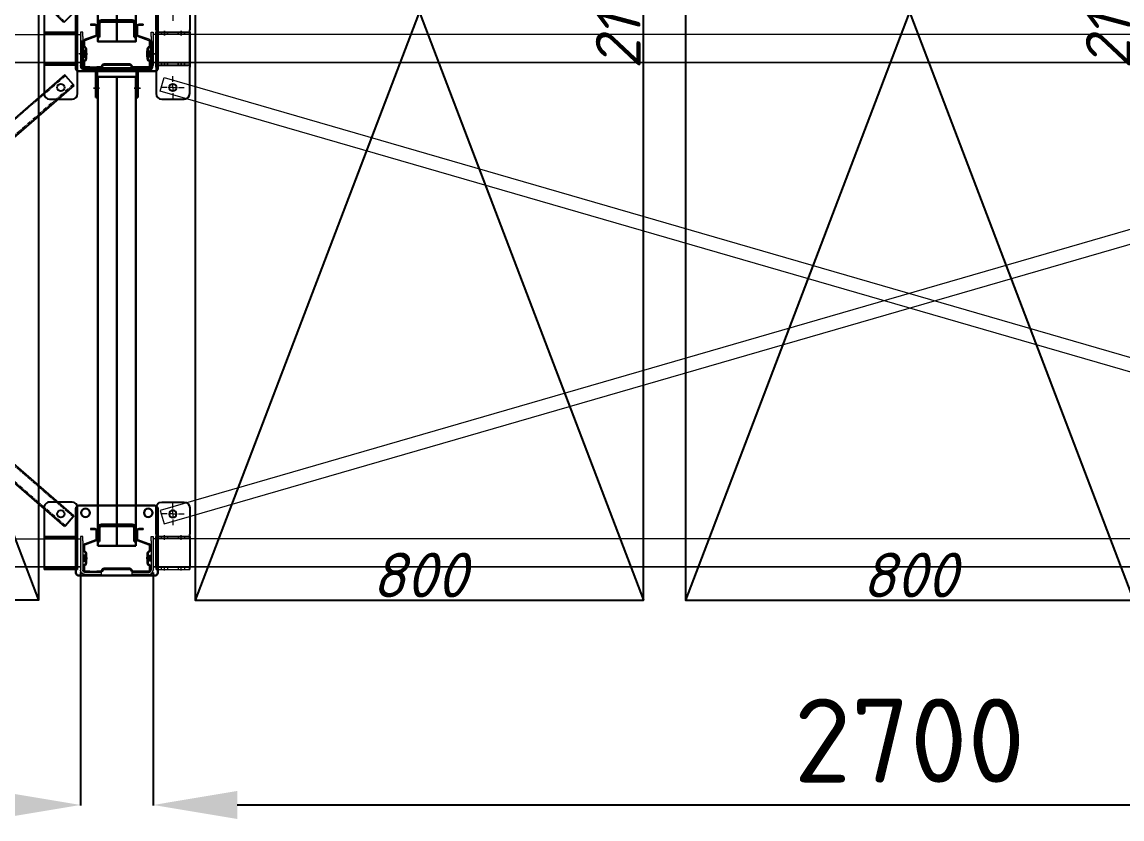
# Model space of a CAD drawing. Header units: millimetres. Extents: x 2140 to 223837, y 2113 to 170313.
# Drawn here: x 219872 to 221836, y 106477 to 107899 of the extents above; entities that cross this region are included whole.
import ezdxf

# ---------------------------------------------------------------- set-up
doc = ezdxf.new("R2010")
doc.units = ezdxf.units.MM
for name, pattern in [('CENTERX2', [20.32, 12.7, -2.54, 2.54, -2.54]), ('HIDDEN', [1.905, 1.27, -0.635]), ('PHANTOM', [12.7, 6.35, -1.27, 1.27, -1.27, 1.27, -1.27])]:
    doc.linetypes.add(name, pattern=pattern)
doc.layers.add('0_ANNOT_Dimensions', color=7, linetype='Continuous')
doc.layers.add('2.Стойка', color=7, linetype='Continuous')
for name, color, linetype, lineweight in [('1.Балка', 5, 'Continuous', 0), ('3.Опора', 7, 'Continuous', 0), ('49.СГЖ', 7, 'Continuous', 0), ('FORMAT', 7, 'Continuous', 0)]:
    doc.layers.add(name, color=color, linetype=linetype, lineweight=lineweight)
doc.styles.add('GOST', font='isocpeur.ttf')
doc.styles.add('GOST 2.304', font='CS_Gost2304.shx', dxfattribs={"oblique": 15})
doc.styles.get("Standard").update_dxf_attribs({"font": 'isocpeur.ttf'})
doc.styles.add('Курсив', font='isocpeui.ttf')
doc.dimstyles.new('150', dxfattribs={"dimtxt": 150, "dimasz": 150, "dimexe": 1, "dimexo": 10, "dimgap": 40, "dimtad": 1, "dimdec": 0, "dimzin": 0, "dimdsep": 46, "dimtxsty": 'Standard', "dimcen": 0.09, "dimadec": 0, "dimazin": 0, "dimtfac": 1, "dimtdec": 0, "dimtofl": 0, "dimtmove": 0, "dimatfit": 3, "dimfxl": 1, "dimtolj": 1, "dimtzin": 0, "dimarcsym": 0})
doc.dimstyles.new('Оборудование', dxfattribs={"dimscale": 0, "dimtxt": 50, "dimasz": 3, "dimexe": 1.25, "dimexo": 0, "dimtad": 1, "dimtoh": 1, "dimdec": 0, "dimtxsty": 'GOST 2.304', "dimblk": 'NONE', "dimcen": 5, "dimse1": 1, "dimse2": 1, "dimsd1": 1, "dimsd2": 1, "dimadec": 3, "dimazin": 2, "dimtfac": 0.75, "dimtdec": 0, "dimtmove": 1, "dimatfit": 3, "dimfxl": 1, "dimtolj": 1, "dimarcsym": 1})
doc.dimstyles.new('Рзм блок', dxfattribs={"dimtxt": 40, "dimasz": 80, "dimexe": 0.18, "dimexo": 0, "dimgap": 5, "dimtad": 1, "dimtoh": 1, "dimdec": 0, "dimzin": 0, "dimdsep": 46, "dimtxsty": 'Курсив', "dimblk": 'NONE', "dimcen": 0.09, "dimse1": 1, "dimse2": 1, "dimsd1": 1, "dimsd2": 1, "dimadec": 0, "dimazin": 0, "dimtfac": 1, "dimtdec": 0, "dimtofl": 0, "dimtmove": 0, "dimatfit": 2, "dimldrblk": 'NONE', "dimfxl": 0.18, "dimtolj": 1, "dimtzin": 0, "dimarcsym": 0})

# ---------------------------------------------------------------- blocks, each defined once
blk = doc.blocks.new('*D1537')
at = {"layer": '0_ANNOT_Dimensions', "color": 0, "lineweight": -2, "transparency": 16777216}
for p, q in [((219026.7, 106916.5), (219026.7, 106500.7)), ((219976.7, 106916.5), (219976.7, 106500.7)), ((219176.7, 106501.7), (219826.7, 106501.7))]:
    blk.add_line(p, q, dxfattribs=at)
at = {"layer": '0_ANNOT_Dimensions', "color": 0, "transparency": 16777216}
for points in [[(219176.7, 106526.7), (219176.7, 106476.7), (219026.7, 106501.7)], [(219826.7, 106526.7), (219826.7, 106476.7), (219976.7, 106501.7)]]:
    blk.add_solid(points, dxfattribs=at)
at = {"layer": 'Defpoints', "color": 0, "transparency": 16777216}
for p in [(219026.7, 106926.5), (219976.7, 106926.5), (219976.7, 106501.7)]:
    blk.add_point(p, dxfattribs=at)
at = {"layer": '0_ANNOT_Dimensions', "color": 0, "transparency": 16777216, "insert": (219501.7, 106616.7), "char_height": 150, "attachment_point": 5}
blk.add_mtext('\\A1;950', dxfattribs=at)
blk = doc.blocks.new('Опора FSус 120')
at = {"layer": '3.Опора', "color": 0, "linetype": 'Continuous', "lineweight": 25}
for p, q in [((-73, 120), (-73, 5)), ((68, 125), (-68, 125)), ((73, 5), (73, 120)), ((-34, 85), (-34, 71)), ((-31, 85), (-31, 71)), ((28, 91), (-28, 91)), ((28, 88), (-28, 88)), ((31, 71), (31, 85)), ((34, 71), (34, 85)), ((-34, 61), (-34, 71)), ((-31, 61), (-34, 61)), ((-31, 71), (-31, 61)), ((31, 61), (31, 71)), ((34, 61), (31, 61)), ((34, 71), (34, 61)), ((-68, 0), (68, 0))]:
    blk.add_line(p, q, dxfattribs=at)
at = {"layer": '3.Опора', "color": 0}
for p, q in [((-30, 73), (-35, 73)), ((30, 73), (35, 73))]:
    blk.add_line(p, q, dxfattribs=at)
for points in [[(-31, 77.5), (-34, 77.5), (-34, 68.5), (-31, 68.5)], [(31, 77.5), (34, 77.5), (34, 68.5), (31, 68.5)]]:
    blk.add_lwpolyline(points, close=True, dxfattribs=at)
at = {"layer": '3.Опора', "color": 0, "linetype": 'Continuous', "lineweight": 25}
for centre in [(-56, 112), (56, 112)]:
    blk.add_circle(centre, 7.5, dxfattribs=at)
for centre, radius, start, end in [((-68, 120), 5, 90, 180), ((68, 120), 5, 0, 90), ((-28, 85), 6, 90, 180), ((-28, 85), 3, 90, 180), ((28, 85), 6, 0, 90), ((28, 85), 3, 0, 90), ((-68, 5), 5, 180, 270), ((68, 5), 5, 270, 0)]:
    blk.add_arc(centre, radius, start, end, dxfattribs=at)
blk = doc.blocks.new('Стойка FSус 120')
at = {"color": 0, "linetype": 'ByBlock', "lineweight": 0}
for p, q in [((-47, 73), (-39, 73)), ((-47, 73), (-47, 71)), ((-47, 71), (-39, 71)), ((-38, 62), (-34, 62)), ((-37, 69), (-37, 54.8)), ((-35, 66.2), (-37, 66.2)), ((-35, 69), (-35, 54.8)), ((38, 62), (34, 62)), ((35, 54.8), (35, 69)), ((37, 66.2), (35, 66.2)), ((37, 54.8), (37, 69)), ((39, 73), (47, 73)), ((39, 71), (47, 71)), ((47, 73), (47, 71)), ((-60, 42.2), (-60, 34.6)), ((-58, 42.2), (-58, 34.6)), ((-38.3, 52.9), (-57.4, 46)), ((-37.6, 51), (-56.7, 44.1)), ((-37, 57.8), (-35, 57.8)), ((35, 57.8), (37, 57.8)), ((56.7, 44.1), (37.6, 51)), ((57.4, 46), (38.3, 52.9)), ((58, 34.6), (58, 42.2)), ((60, 34.6), (60, 42.2)), ((-60, 20), (-53, 20)), ((-58, 31.2), (-57, 30.6)), ((-57, 32.9), (-56, 32.3)), ((-56, 28.8), (-56, 11.2)), ((-56, 25.5), (-54, 25.5)), ((-54, 28.8), (-54, 11.2)), ((60, 20), (53, 20)), ((54, 11.2), (54, 28.8)), ((56, 25.5), (54, 25.5)), ((56, 32.3), (57, 32.9)), ((56, 11.2), (56, 28.8)), ((57, 30.6), (58, 31.2)), ((-60, 5.4), (-60, -1)), ((-57, 9.4), (-58, 8.8)), ((-58, 5.4), (-58, -1)), ((-56, 7.7), (-57, 7.1)), ((-54, 14.5), (-56, 14.5)), ((-27.6, -2), (-26.4, 0)), ((-23, 2), (23, 2)), ((-23, 0), (23, 0)), ((26.4, 0), (27.6, -2)), ((54, 14.5), (56, 14.5)), ((57, 7.1), (56, 7.7)), ((58, 8.8), (57, 9.4)), ((58, -1), (58, 5.4)), ((60, -1), (60, 5.4)), ((-56, -3), (-48, -3)), ((-56, -5), (-48, -5)), ((-48, -3), (-46.1, -3)), ((-48, -3), (-48, -5)), ((-46.1, -5), (-48, -5)), ((-46.1, -3), (-45.6, -3)), ((-45.6, -5), (-46.1, -5)), ((-45.6, -3), (-36.5, -3)), ((-36.5, -5), (-45.6, -5)), ((-36.5, -3), (-36, -3)), ((-36, -5), (-36.5, -5)), ((-36, -3), (-29.3, -3)), ((-36, -3), (-36, -5)), ((-36, -5), (-29.3, -5)), ((-25.8, -3), (-24.7, -1)), ((24.7, -1), (25.8, -3)), ((29.3, -3), (36, -3)), ((29.3, -5), (36, -5)), ((36.5, -3), (36, -3)), ((36, -3), (36, -5)), ((36, -5), (36.5, -5)), ((45.6, -3), (36.5, -3)), ((36.5, -5), (45.6, -5)), ((46.1, -3), (45.6, -3)), ((45.6, -5), (46.1, -5)), ((48, -3), (46.1, -3)), ((46.1, -5), (48, -5)), ((48, -3), (56, -3)), ((48, -3), (48, -5)), ((48, -5), (56, -5))]:
    blk.add_line(p, q, dxfattribs=at)
for centre, radius, start, end in [((-39, 69), 4, 0, 90), ((-39, 69), 2, 0, 90), ((39, 69), 4, 90, 180), ((39, 69), 2, 90, 180), ((-56, 42.2), 4, 110, 180), ((-56, 42.2), 2, 110, 180), ((-39, 54.8), 2, 290, 0), ((-39, 54.8), 4, 290, 0), ((39, 54.8), 4, 180, 250), ((39, 54.8), 2, 180, 250), ((56, 42.2), 2, 0, 70), ((56, 42.2), 4, 0, 70), ((-56, 34.6), 4, 180, 240), ((-56, 34.6), 2, 180, 240), ((-58, 28.8), 2, 0, 60), ((-58, 28.8), 4, 0, 60), ((58, 28.8), 4, 120, 180), ((58, 28.8), 2, 120, 180), ((56, 34.6), 2, 300, 0), ((56, 34.6), 4, 300, 0), ((-56, 5.4), 4, 120, 180), ((-56, 5.4), 2, 120, 180), ((-58, 11.2), 2, 300, 0), ((-58, 11.2), 4, 300, 0), ((-23, -2), 4, 90, 150), ((-23, -2), 2, 90, 150), ((23, -2), 4, 30, 90), ((23, -2), 2, 30, 90), ((58, 11.2), 4, 180, 240), ((58, 11.2), 2, 180, 240), ((56, 5.4), 2, 0, 60), ((56, 5.4), 4, 0, 60), ((-56, -1), 4, 180, 270), ((-56, -1), 2, 180, 270), ((-29.3, -1), 2, 270, 330), ((-29.3, -1), 4, 270, 330), ((29.3, -1), 4, 210, 270), ((29.3, -1), 2, 210, 270), ((56, -1), 2, 270, 0), ((56, -1), 4, 270, 0)]:
    blk.add_arc(centre, radius, start, end, dxfattribs=at)
blk = doc.blocks.new('*D341')
at = {"layer": 'Defpoints', "color": 0, "transparency": 16777216}
for p in [(806491.9, 481059.1), (807291.9, 481059.1), (807291.9, 481059.1)]:
    blk.add_point(p, dxfattribs=at)
at = {"layer": 'Defpoints', "color": 0, "transparency": 16777216, "insert": (806891.9, 481104.1), "char_height": 80, "attachment_point": 5, "style": 'Курсив'}
blk.add_mtext('\\A1;800', dxfattribs=at)
blk = doc.blocks.new('_None')
blk = doc.blocks.new('*D342')
at = {"layer": 'Defpoints', "color": 0, "transparency": 16777216}
for p in [(807291.9, 483159.1), (807291.9, 483159.1), (807291.9, 481059.1)]:
    blk.add_point(p, dxfattribs=at)
at = {"layer": 'Defpoints', "color": 0, "transparency": 16777216, "insert": (807246.9, 482109.1), "char_height": 80, "attachment_point": 5, "rotation": 90, "style": 'Курсив'}
blk.add_mtext('\\A1;2100', dxfattribs=at)
blk = doc.blocks.new('*D344')
at = {"layer": 'Defpoints', "color": 0, "linetype": 'ByBlock', "transparency": 16777216}
for p in [(805541.9, 482068.6), (808241.9, 482068.6), (805541.9, 482039.7)]:
    blk.add_point(p, dxfattribs=at)
at = {"layer": 'Defpoints', "color": 0, "linetype": 'ByBlock', "transparency": 16777216, "insert": (808201.1, 482054.8), "char_height": 20, "attachment_point": 5, "style": 'Курсив'}
blk.add_mtext('\\A1;2700', dxfattribs=at)
blk = doc.blocks.new('*D430')
at = {"layer": 'Defpoints', "color": 0, "linetype": 'ByBlock', "transparency": 16777216}
for p in [(5, 34.5), (2705, 34.5), (5, 1.9)]:
    blk.add_point(p, dxfattribs=at)
at = {"layer": 'Defpoints', "color": 0, "linetype": 'ByBlock', "transparency": 16777216, "insert": (2664.3, 17), "char_height": 20, "attachment_point": 5, "style": 'Курсив'}
blk.add_mtext('\\A1;2700', dxfattribs=at)
blk = doc.blocks.new('*D347')
at = {"layer": 'Defpoints', "color": 0, "transparency": 16777216}
for p in [(805616.9, 481059.1), (806416.9, 481059.1), (806416.9, 481059.1)]:
    blk.add_point(p, dxfattribs=at)
at = {"layer": 'Defpoints', "color": 0, "transparency": 16777216, "insert": (806016.9, 481104.1), "char_height": 80, "attachment_point": 5, "style": 'Курсив'}
blk.add_mtext('\\A1;800', dxfattribs=at)
blk = doc.blocks.new('*D348')
at = {"layer": 'Defpoints', "color": 0, "transparency": 16777216}
for p in [(806416.9, 483159.1), (806416.9, 483159.1), (806416.9, 481059.1)]:
    blk.add_point(p, dxfattribs=at)
at = {"layer": 'Defpoints', "color": 0, "transparency": 16777216, "insert": (806371.9, 482109.1), "char_height": 80, "attachment_point": 5, "rotation": 90, "style": 'Курсив'}
blk.add_mtext('\\A1;2100', dxfattribs=at)
blk = doc.blocks.new('SW_CENTERMARKSYMBOL_2')
at = {"layer": 'FORMAT', "linetype": 'ByBlock'}
for p, q in [((0, 5), (0, 10)), ((-5, 0), (-10, 0)), ((0, 0), (-2.5, 0)), ((0, 0), (0, 2.5)), ((0, 0), (0, -2.5)), ((0, 0), (2.5, 0)), ((5, 0), (10, 0)), ((0, -5), (0, -10))]:
    blk.add_line(p, q, dxfattribs=at)
blk = doc.blocks.new('фывфывфы')
at = {"color": 7, "linetype": 'Continuous', "lineweight": 25}
for p, q in [((-30, 95), (-30, 99)), ((30, 99), (30, 95)), ((-30, 95), (-30, 44)), ((30, 44), (30, 95)), ((-30, 36), (-30, 44)), ((-30, 44), (-30, 40)), ((-30, 40), (30, 40)), ((30, 44), (30, 36)), ((30, 40), (30, 44)), ((-30, 36), (-30, -11)), ((30, -11), (30, 36)), ((-20, -21), (20, -21))]:
    blk.add_line(p, q, dxfattribs=at)
at = {"color": 0}
for p, q in [((-30, 99), (30, 99)), ((-15, 101), (-15, 93)), ((15, 101), (15, 93)), ((-30, 95), (30, 95)), ((-30, 44), (30, 44)), ((-15, 46), (-15, 38)), ((15, 46), (15, 38))]:
    blk.add_line(p, q, dxfattribs=at)
at = {"color": 0, "linetype": 'PHANTOM'}
for p, q in [((-20.5, 99), (-20.5, 95)), ((-9.5, 95), (-9.5, 99)), ((9.5, 95), (9.5, 99)), ((20.5, 95), (20.5, 99)), ((-20.5, 44), (-20.5, 40)), ((-9.5, 40), (-9.5, 44)), ((9.5, 40), (9.5, 44)), ((20.5, 40), (20.5, 44))]:
    blk.add_line(p, q, dxfattribs=at)
at = {"color": 7, "linetype": 'Continuous', "lineweight": 25}
blk.add_circle((0, 0), 6.5, dxfattribs=at)
for centre, start, end in [((-20, -11), 180, 270), ((20, -11), 270, 0)]:
    blk.add_arc(centre, 10, start, end, dxfattribs=at)
at = {"color": 7, "linetype": 'Continuous', "lineweight": 0, "xscale": 2, "yscale": 2, "zscale": 2}
blk.add_blockref('SW_CENTERMARKSYMBOL_2', (0, 0), dxfattribs=at)
blk = doc.blocks.new('*U1544')
at = {"color": 0}
blk.add_blockref('фывфывфы', (35, 986.5), dxfattribs=at)
blk = doc.blocks.new('*U1546')
at = {"linetype": 'ByBlock'}
for points in [[(2687.7, 849.1), (2680.7, 873.1), (12.3, 100.9), (19.3, 76.9)], [(12.3, 849.1), (19.3, 873.1), (2687.7, 100.9), (2680.7, 76.9)]]:
    blk.add_lwpolyline(points, close=True, dxfattribs=at)
for centre in [(35, 855.5), (35, 94.5)]:
    blk.add_circle(centre, 6.5, dxfattribs=at)
at = {"color": 0}
blk.add_blockref('фывфывфы', (35, 855.5), dxfattribs=at)
at = {"color": 0, "xscale": -1, "rotation": 180}
blk.add_blockref('фывфывфы', (35, 94.5), dxfattribs=at)
blk = doc.blocks.new('*D591')
at = {"layer": 'Defpoints', "color": 0, "linetype": 'ByBlock', "transparency": 16777216}
for p in [(5, 34.5), (955, 34.5), (5, 1.9)]:
    blk.add_point(p, dxfattribs=at)
at = {"layer": 'Defpoints', "color": 0, "linetype": 'ByBlock', "transparency": 16777216, "insert": (914.3, 16.9), "char_height": 20, "attachment_point": 5, "style": 'Курсив'}
blk.add_mtext('\\A1;950', dxfattribs=at)
blk = doc.blocks.new('*D1552')
at = {"layer": '0_ANNOT_Dimensions', "color": 0, "lineweight": -2, "transparency": 16777216}
for p, q in [((220106.7, 106916.5), (220106.7, 106500.7)), ((222806.7, 106916.5), (222806.7, 106500.7)), ((220256.7, 106501.7), (222656.7, 106501.7))]:
    blk.add_line(p, q, dxfattribs=at)
at = {"layer": '0_ANNOT_Dimensions', "color": 0, "transparency": 16777216}
for points in [[(220256.7, 106526.7), (220256.7, 106476.7), (220106.7, 106501.7)], [(222656.7, 106526.7), (222656.7, 106476.7), (222806.7, 106501.7)]]:
    blk.add_solid(points, dxfattribs=at)
at = {"layer": 'Defpoints', "color": 0, "transparency": 16777216}
for p in [(220106.7, 106926.5), (222806.7, 106926.5), (222806.7, 106501.7)]:
    blk.add_point(p, dxfattribs=at)
at = {"layer": '0_ANNOT_Dimensions', "color": 0, "transparency": 16777216, "insert": (221456.7, 106616.7), "char_height": 150, "attachment_point": 5}
blk.add_mtext('\\A1;2700', dxfattribs=at)
blk = doc.blocks.new('*U638')
at = {"color": 0, "linetype": 'Continuous', "lineweight": 25}
for p, q in [((0, 80.5), (0, -80.5)), ((50, 90.5), (10, 90.5)), ((60, -80.5), (60, 80.5)), ((0, 29.5), (60, 29.5)), ((60, 25.5), (0, 25.5)), ((0, -25.5), (60, -25.5)), ((60, -29.5), (0, -29.5)), ((10, -90.5), (50, -90.5))]:
    blk.add_line(p, q, dxfattribs=at)
for centre in [(30, 69.5), (30, -69.5)]:
    blk.add_circle(centre, 6.5, dxfattribs=at)
for centre, start, end in [((10, 80.5), 90, 180), ((50, 80.5), 0, 90), ((10, -80.5), 180, 270), ((50, -80.5), 270, 0)]:
    blk.add_arc(centre, 10, start, end, dxfattribs=at)
blk = doc.blocks.new('Хомут СГЖ D13')
at = {"color": 0, "linetype": 'Continuous', "lineweight": 25}
for p, q in [((0, 29.5), (60, 29.5)), ((0, 29.5), (0, -80.5)), ((60, 25.5), (0, 25.5)), ((60, -80.5), (60, 29.5)), ((0, -25.5), (60, -25.5)), ((60, -29.5), (0, -29.5)), ((10, -90.5), (50, -90.5))]:
    blk.add_line(p, q, dxfattribs=at)
blk.add_circle((30, -69.5), 6.5, dxfattribs=at)
for centre, start, end in [((10, -80.5), 180, 270), ((50, -80.5), 270, 0)]:
    blk.add_arc(centre, 10, start, end, dxfattribs=at)
blk = doc.blocks.new('*D640')
at = {"layer": 'Defpoints', "color": 0, "transparency": 16777216}
for p in [(886.2, 914.3), (897.5, 902.9), (-23, -5.1)]:
    blk.add_point(p, dxfattribs=at)
at = {"layer": '0_ANNOT_Dimensions', "color": 0, "transparency": 16777216, "insert": (645.5, 694.4), "char_height": 40, "attachment_point": 5, "rotation": 44.612, "style": 'GOST 2.304'}
blk.add_mtext('\\A1;1293', dxfattribs=at)
blk = doc.blocks.new('*D642')
at = {"layer": 'Defpoints', "color": 0, "transparency": 16777216}
for p in [(752.5, 913.8), (764.6, 903.3), (-22.5, -7)]:
    blk.add_point(p, dxfattribs=at)
at = {"layer": '0_ANNOT_Dimensions', "color": 0, "transparency": 16777216, "insert": (544.2, 692), "char_height": 40, "attachment_point": 5, "rotation": 49.1476, "style": 'GOST 2.304'}
blk.add_mtext('\\A1;1203', dxfattribs=at)
blk = doc.blocks.new('*D646')
at = {"layer": 'Defpoints', "color": 0, "transparency": 16777216}
for p in [(-915, 885.1), (-926.3, 873.7), (5.5, -22.9)]:
    blk.add_point(p, dxfattribs=at)
at = {"layer": '0_ANNOT_Dimensions', "color": 0, "transparency": 16777216, "insert": (-673, 653.6), "char_height": 40, "attachment_point": 5, "rotation": 315.388, "style": 'GOST 2.304'}
blk.add_mtext('\\A1;1293', dxfattribs=at)
blk = doc.blocks.new('*D644')
at = {"layer": 'Defpoints', "color": 0, "transparency": 16777216}
for p in [(-783.5, 887), (-795.6, 876.5), (3.6, -23.3)]:
    blk.add_point(p, dxfattribs=at)
at = {"layer": '0_ANNOT_Dimensions', "color": 0, "transparency": 16777216, "insert": (-575, 654.6), "char_height": 40, "attachment_point": 5, "rotation": 310.8524, "style": 'GOST 2.304'}
blk.add_mtext('\\A1;1203', dxfattribs=at)
blk = doc.blocks.new('*U429')
at = {"true_color": 0xc7c8ca}
h = blk.add_hatch(color=9, dxfattribs=at)
h.dxf.hatch_style = 1
h.paths.add_polyline_path([(5, 31), (5, 39), (1, 39), (1, 31), (1, -21, -0.414214), (-3, -25), (-24.5, -25), (-32.5, -25), (-32.5, -29), (-24.5, -29), (-3, -29, 0.414214), (5, -21)])
at = {"color": 61, "true_color": 0xedee99}
for points in [[(-6, 5.5), (-4, 5.5), (-4, -5.5), (-6, -5.5)], [(-2, 5.5), (0, 5.5), (0, -5.5), (-2, -5.5)]]:
    blk.add_lwpolyline(points, close=True, dxfattribs=at)
at = {"layer": '1.Балка', "color": 0, "linetype": 'ByBlock'}
for p, q in [((1, 39), (5, 39)), ((1, 31), (1, 39)), ((1, 31), (1, -21)), ((5, 39), (5, 31)), ((2705, 34.5), (5, 34.5)), ((5, 31), (5, -21)), ((5, -15.5), (2705, -15.5)), ((2705, -15.5), (5, -15.5)), ((-32.5, -29), (-32.5, -25)), ((-32.5, -25), (-24.5, -25)), ((-24.5, -29), (-32.5, -29)), ((-3, -25), (-24.5, -25)), ((-3, -29), (-24.5, -29))]:
    blk.add_line(p, q, dxfattribs=at)
for radius in [4, 8]:
    blk.add_arc((-3, -21), radius, 270, 0, dxfattribs=at)
at = {"layer": '2.Стойка', "color": 61, "linetype": 'ByBlock', "true_color": 0xedee99}
blk.add_line((0, 0), (-7.7, 0), dxfattribs=at)
at = {"layer": 'Defpoints', "color": 0, "linetype": 'ByBlock'}
dim = blk.add_linear_dim(base=(5, 1.9), p1=(2705, 34.5), p2=(5, 34.5), dimstyle='Рзм блок', override={"dimtxt": 20}, dxfattribs=at)
dim.commit()
dim.dimension.update_dxf_attribs({"geometry": '*D430', "text_midpoint": (2664.3, 1.9), "dimtype": 128})
blk = doc.blocks.new('Секц глубокие пал 2700 тип2')
h = blk.add_hatch(color=1)
h.dxf.hatch_style = 1
h.paths.add_polyline_path([(65, -1050), (65, -1042), (61, -1042), (61, -1050), (61, -1102, -0.4142136), (57, -1106), (35.5, -1106), (27.5, -1106), (27.5, -1110), (35.5, -1110), (57, -1110, 0.4142136), (65, -1102)])
at = {"color": 0, "linetype": 'Continuous', "lineweight": 25}
for p, q in [((-63, -1059), (-60.5, -1059)), ((-63, -1064), (-63, -1059)), ((-60.5, -1059), (-60.5, -1064)), ((60.5, -1059), (63, -1059)), ((60.5, -1064), (60.5, -1059)), ((63, -1059), (63, -1064)), ((-63, -1104), (-63, -1064)), ((-60.5, -1104), (-60.5, -1064)), ((60.5, -1064), (60.5, -1104)), ((63, -1064), (63, -1104)), ((58, -1106.5), (-58, -1106.5)), ((58, -1109), (-58, -1109)), ((-37.5, -1154), (-37.5, -1111.5)), ((-35, -1154), (-35, -1111.5)), ((35, -1111.5), (35, -1154)), ((37.5, -1111.5), (37.5, -1154)), ((-37.5, -1159), (-37.5, -1154)), ((-35, -1154), (-35, -1159)), ((35, -1159), (35, -1154)), ((37.5, -1154), (37.5, -1159)), ((-35, -1159), (-37.5, -1159)), ((37.5, -1159), (35, -1159))]:
    blk.add_line(p, q, dxfattribs=at)
at = {"color": 0, "linetype": 'HIDDEN', "lineweight": 18}
for p, q in [((-60.5, -1075.5), (-63, -1075.5)), ((63, -1075.5), (60.5, -1075.5)), ((-63, -1086.5), (-60.5, -1086.5)), ((60.5, -1086.5), (63, -1086.5)), ((-32.5, -1106.5), (-32.5, -1109)), ((32.5, -1106.5), (32.5, -1109)), ((-35, -1137.5), (-37.5, -1137.5)), ((37.5, -1137.5), (35, -1137.5)), ((-37.5, -1146.5), (-35, -1146.5)), ((35, -1146.5), (37.5, -1146.5))]:
    blk.add_line(p, q, dxfattribs=at)
at = {"color": 0, "linetype": 'CENTERX2', "lineweight": 18}
for p, q in [((-67, -1081), (-56.5, -1081)), ((55.1, -1081), (67.98, -1081)), ((-41.5, -1142), (-31, -1142)), ((31.17, -1142), (42.01, -1142))]:
    blk.add_line(p, q, dxfattribs=at)
at = {"color": 0, "linetype": 'PHANTOM', "lineweight": 18}
for p, q in [((-60.5, -1104), (-63, -1104)), ((-60.5, -1104), (-63, -1104)), ((-58, -1106.5), (-58, -1109)), ((-58, -1106.5), (-58, -1109)), ((-35, -1111.5), (-37.5, -1111.5)), ((-35, -1111.5), (-37.5, -1111.5)), ((35, -1111.5), (37.5, -1111.5)), ((35, -1111.5), (37.5, -1111.5)), ((58, -1106.5), (58, -1109)), ((58, -1106.5), (58, -1109)), ((60.5, -1104), (63, -1104)), ((60.5, -1104), (63, -1104))]:
    blk.add_line(p, q, dxfattribs=at)
for p, q in [((0, -1122), (-34, -1122)), ((-34, -1122), (-34, -1959)), ((0, -1959), (0, -1122)), ((34, -1122), (0, -1122)), ((0, -1122), (0, -1959)), ((34, -1959), (34, -1122)), ((-34, -1959), (0, -1959)), ((0, -1959), (34, -1959))]:
    blk.add_line(p, q)
at = {"color": 1}
for points in [[(140, 44), (140, -2056), (940, -2056), (940, 44), (140, 44), (940, -2056), (940, 44), (140, -2056)], [(1015, 44), (1015, -2056), (1815, -2056), (1815, 44), (1015, 44), (1815, -2056), (1815, 44), (1015, -2056)]]:
    blk.add_lwpolyline(points, dxfattribs=at)
at = {"color": 18, "true_color": 0x000000}
for points in [[(-34, -53), (0, -53), (0, -1059), (-34, -1059)], [(0, -53), (34, -53), (34, -1059), (0, -1059)]]:
    blk.add_lwpolyline(points, close=True, dxfattribs=at)
at = {"color": 61, "true_color": 0xedee99}
for points in [[(54, -1075.5), (56, -1075.5), (56, -1086.5), (54, -1086.5)], [(58, -1075.5), (60, -1075.5), (60, -1086.5), (58, -1086.5)]]:
    blk.add_lwpolyline(points, close=True, dxfattribs=at)
at = {"color": 0, "linetype": 'Continuous', "lineweight": 25}
for centre, radius, start, end in [((-58, -1104), 5, 180, 270), ((-58, -1104), 2.5, 180, 270), ((-32.5, -1111.5), 5, 150, 180), ((-32.5, -1111.5), 2.5, 90, 180), ((32.5, -1111.5), 2.5, 0, 90), ((32.5, -1111.5), 5, 0, 30), ((58, -1104), 2.5, 270, 0), ((58, -1104), 5, 270, 0)]:
    blk.add_arc(centre, radius, start, end, dxfattribs=at)
at = {"color": 0, "linetype": 'HIDDEN', "lineweight": 18}
for centre, start, end in [((-32.5, -1111.5), 90, 150), ((32.5, -1111.5), 30, 90)]:
    blk.add_arc(centre, 5, start, end, dxfattribs=at)
at = {"layer": '1.Балка', "color": 1, "linetype": 'ByBlock'}
for p, q in [((61, -1042), (65, -1042)), ((61, -1050), (61, -1042)), ((65, -1042), (65, -1050)), ((2765, -1046.5), (65, -1046.5)), ((65, -1096.5), (2765, -1096.5)), ((2765, -1096.5), (65, -1096.5))]:
    blk.add_line(p, q, dxfattribs=at)
at = {"layer": '1.Балка', "color": 0, "linetype": 'ByBlock'}
for p, q in [((61, -1050), (61, -1102)), ((65, -1050), (65, -1102)), ((27.5, -1110), (27.5, -1106)), ((27.5, -1106), (35.5, -1106)), ((35.5, -1110), (27.5, -1110)), ((57, -1106), (35.5, -1106)), ((57, -1110), (35.5, -1110))]:
    blk.add_line(p, q, dxfattribs=at)
for radius in [4, 8]:
    blk.add_arc((57, -1102), radius, 270, 0, dxfattribs=at)
at = {"layer": '2.Стойка', "color": 61, "linetype": 'ByBlock', "true_color": 0xedee99}
blk.add_line((60, -1081), (52.25, -1081), dxfattribs=at)
at = {"layer": '1.Балка', "color": 1, "lineweight": 0}
blk.add_blockref('*U429', (60, -1981), dxfattribs=at)
at = {"layer": '2.Стойка', "color": 51, "true_color": 0xf8f6b0}
blk.add_blockref('Стойка FSус 120', (0, -1101), dxfattribs=at)
at = {"layer": '2.Стойка', "color": 18, "true_color": 0x000000}
blk.add_blockref('Стойка FSус 120', (0, -1101), dxfattribs=at)
at = {"layer": '2.Стойка', "color": 0}
blk.add_blockref('Стойка FSус 120', (0, -2001), dxfattribs=at)
at = {"layer": '3.Опора', "color": 18, "true_color": 0x000000}
blk.add_blockref('Опора FSус 120', (0, -1112), dxfattribs=at)
at = {"layer": '3.Опора'}
blk.add_blockref('Опора FSус 120', (0, -2012), dxfattribs=at)
at = {"layer": 'Defpoints', "color": 1}
for base, p1, p2, picture, middle in [((940, 44), (940, -2056), (940, 44), '*D348', (895, -1006)), ((1815, 44), (1815, -2056), (1815, 44), '*D342', (1770, -1006))]:
    dim = blk.add_linear_dim(base=base, p1=p1, p2=p2, angle=90, dimstyle='Рзм блок', override={"dimtxt": 80}, dxfattribs=at)
    dim.commit()
    dim.dimension.update_dxf_attribs({"geometry": picture, "text_midpoint": middle, "insert": (-805476.87, -483115.09)})
at = {"layer": 'Defpoints', "color": 1, "linetype": 'ByBlock'}
dim = blk.add_linear_dim(base=(65, -1075.39), p1=(2765, -1046.5), p2=(65, -1046.5), dimstyle='Рзм блок', override={"dimtxt": 20}, dxfattribs=at)
dim.commit()
dim.dimension.update_dxf_attribs({"geometry": '*D344', "text_midpoint": (2724.25, -1075.39), "dimtype": 128, "insert": (-805476.87, -483115.09)})
at = {"layer": 'Defpoints', "color": 1}
for base, p1, p2, picture, middle in [((940, -2056), (140, -2056), (940, -2056), '*D347', (540, -2011)), ((1815, -2056), (1015, -2056), (1815, -2056), '*D341', (1415, -2011))]:
    dim = blk.add_linear_dim(base=base, p1=p1, p2=p2, dimstyle='Рзм блок', override={"dimtxt": 80}, dxfattribs=at)
    dim.commit()
    dim.dimension.update_dxf_attribs({"geometry": picture, "text_midpoint": middle, "insert": (-805476.87, -483115.09)})
blk = doc.blocks.new('*U590')
at = {"true_color": 0xc7c8ca}
h = blk.add_hatch(color=9, dxfattribs=at)
h.dxf.hatch_style = 1
h.paths.add_polyline_path([(5, 31), (5, 39), (1, 39), (1, 31), (1, -21, -0.414214), (-3, -25), (-24.5, -25), (-32.5, -25), (-32.5, -29), (-24.5, -29), (-3, -29, 0.414214), (5, -21)])
h = blk.add_hatch(color=9, dxfattribs=at)
h.dxf.hatch_style = 1
h.paths.add_polyline_path([(992.5, -25), (984.5, -25), (963, -25, -0.414214), (959, -21), (959, 31), (959, 39), (955, 39), (955, 31), (955, -21, 0.414214), (963, -29), (984.5, -29), (992.5, -29)])
at = {"color": 61, "true_color": 0xedee99}
for points in [[(-6, 5.5), (-4, 5.5), (-4, -5.5), (-6, -5.5)], [(-2, 5.5), (0, 5.5), (0, -5.5), (-2, -5.5)]]:
    blk.add_lwpolyline(points, close=True, dxfattribs=at)
at = {"layer": '1.Балка', "color": 0, "linetype": 'ByBlock'}
for p, q in [((1, 39), (5, 39)), ((1, 31), (1, 39)), ((1, 31), (1, -21)), ((5, 39), (5, 31)), ((955, 34.5), (5, 34.5)), ((5, 31), (5, -21)), ((959, 39), (955, 39)), ((955, 39), (955, 31)), ((955, 31), (955, -21)), ((959, 31), (959, 39)), ((959, 31), (959, -21)), ((5, -15.5), (955, -15.5)), ((955, -15.5), (5, -15.5)), ((-32.5, -29), (-32.5, -25)), ((-32.5, -25), (-24.5, -25)), ((-24.5, -29), (-32.5, -29)), ((-3, -25), (-24.5, -25)), ((-3, -29), (-24.5, -29)), ((963, -25), (984.5, -25)), ((963, -29), (984.5, -29)), ((992.5, -25), (984.5, -25)), ((984.5, -29), (992.5, -29)), ((992.5, -29), (992.5, -25))]:
    blk.add_line(p, q, dxfattribs=at)
for centre, radius, start, end in [((-3, -21), 4, 270, 0), ((-3, -21), 8, 270, 0), ((963, -21), 8, 180, 270), ((963, -21), 4, 180, 270)]:
    blk.add_arc(centre, radius, start, end, dxfattribs=at)
at = {"layer": '2.Стойка', "color": 61, "linetype": 'ByBlock', "true_color": 0xedee99}
blk.add_line((0, 0), (-7.7, 0), dxfattribs=at)
at = {"layer": 'Defpoints', "color": 0, "linetype": 'ByBlock'}
dim = blk.add_linear_dim(base=(5, 1.9), p1=(955, 34.5), p2=(5, 34.5), dimstyle='Рзм блок', override={"dimtxt": 20}, dxfattribs=at)
dim.commit()
dim.dimension.update_dxf_attribs({"geometry": '*D591', "text_midpoint": (914.3, 1.9), "dimtype": 160})
blk = doc.blocks.new('секц мал гл')
h = blk.add_hatch(color=1)
h.dxf.hatch_style = 1
h.paths.add_polyline_path([(-1015, -1050), (-1015, -1042), (-1019, -1042), (-1019, -1050), (-1019, -1102, -0.4142136), (-1023, -1106), (-1044.5, -1106), (-1052.5, -1106), (-1052.5, -1110), (-1044.5, -1110), (-1023, -1110, 0.4142136), (-1015, -1102)])
at = {"color": 0, "linetype": 'Continuous', "lineweight": 25}
for p, q in [((-1143, -1059), (-1140.5, -1059)), ((-1143, -1064), (-1143, -1059)), ((-1140.5, -1059), (-1140.5, -1064)), ((-1019.5, -1059), (-1017, -1059)), ((-1019.5, -1064), (-1019.5, -1059)), ((-1017, -1059), (-1017, -1064)), ((-1143, -1104), (-1143, -1064)), ((-1140.5, -1104), (-1140.5, -1064)), ((-1019.5, -1064), (-1019.5, -1104)), ((-1017, -1064), (-1017, -1104)), ((-1022, -1106.5), (-1138, -1106.5)), ((-1022, -1109), (-1138, -1109)), ((-1117.5, -1154), (-1117.5, -1111.5)), ((-1115, -1154), (-1115, -1111.5)), ((-1045, -1111.5), (-1045, -1154)), ((-1042.5, -1111.5), (-1042.5, -1154)), ((-1117.5, -1159), (-1117.5, -1154)), ((-1115, -1154), (-1115, -1159)), ((-1045, -1159), (-1045, -1154)), ((-1042.5, -1154), (-1042.5, -1159)), ((-1115, -1159), (-1117.5, -1159)), ((-1042.5, -1159), (-1045, -1159))]:
    blk.add_line(p, q, dxfattribs=at)
at = {"color": 0, "linetype": 'HIDDEN', "lineweight": 18}
for p, q in [((-1140.5, -1075.5), (-1143, -1075.5)), ((-1017, -1075.5), (-1019.5, -1075.5)), ((-1143, -1086.5), (-1140.5, -1086.5)), ((-1019.5, -1086.5), (-1017, -1086.5)), ((-1112.5, -1106.5), (-1112.5, -1109)), ((-1047.5, -1106.5), (-1047.5, -1109)), ((-1115, -1137.5), (-1117.5, -1137.5)), ((-1042.5, -1137.5), (-1045, -1137.5)), ((-1117.5, -1146.5), (-1115, -1146.5)), ((-1045, -1146.5), (-1042.5, -1146.5))]:
    blk.add_line(p, q, dxfattribs=at)
at = {"color": 0, "linetype": 'CENTERX2', "lineweight": 18}
for p, q in [((-1147, -1081), (-1136.5, -1081)), ((-1024.9, -1081), (-1012.02, -1081)), ((-1121.5, -1142), (-1111, -1142)), ((-1048.83, -1142), (-1037.99, -1142))]:
    blk.add_line(p, q, dxfattribs=at)
at = {"color": 0, "linetype": 'PHANTOM', "lineweight": 18}
for p, q in [((-1140.5, -1104), (-1143, -1104)), ((-1140.5, -1104), (-1143, -1104)), ((-1138, -1106.5), (-1138, -1109)), ((-1138, -1106.5), (-1138, -1109)), ((-1115, -1111.5), (-1117.5, -1111.5)), ((-1115, -1111.5), (-1117.5, -1111.5)), ((-1045, -1111.5), (-1042.5, -1111.5)), ((-1045, -1111.5), (-1042.5, -1111.5)), ((-1022, -1106.5), (-1022, -1109)), ((-1022, -1106.5), (-1022, -1109)), ((-1019.5, -1104), (-1017, -1104)), ((-1019.5, -1104), (-1017, -1104))]:
    blk.add_line(p, q, dxfattribs=at)
for p, q in [((-1080, -1122), (-1114, -1122)), ((-1114, -1122), (-1114, -1959)), ((-1080, -1959), (-1080, -1122)), ((-1046, -1122), (-1080, -1122)), ((-1080, -1122), (-1080, -1959)), ((-1046, -1959), (-1046, -1122)), ((-1114, -1959), (-1080, -1959)), ((-1080, -1959), (-1046, -1959))]:
    blk.add_line(p, q)
at = {"color": 1}
blk.add_lwpolyline([(-940, 44), (-940, -2056), (-140, -2056), (-140, 44), (-940, 44), (-140, -2056), (-140, 44), (-940, -2056)], dxfattribs=at)
at = {"color": 18, "true_color": 0x000000}
for points in [[(-1114, -53), (-1080, -53), (-1080, -1059), (-1114, -1059)], [(-1080, -53), (-1046, -53), (-1046, -1059), (-1080, -1059)]]:
    blk.add_lwpolyline(points, close=True, dxfattribs=at)
at = {"color": 61, "true_color": 0xedee99}
for points in [[(-1026, -1075.5), (-1024, -1075.5), (-1024, -1086.5), (-1026, -1086.5)], [(-1022, -1075.5), (-1020, -1075.5), (-1020, -1086.5), (-1022, -1086.5)]]:
    blk.add_lwpolyline(points, close=True, dxfattribs=at)
at = {"color": 0, "linetype": 'Continuous', "lineweight": 25}
for centre, radius, start, end in [((-1138, -1104), 5, 180, 270), ((-1138, -1104), 2.5, 180, 270), ((-1112.5, -1111.5), 5, 150, 180), ((-1112.5, -1111.5), 2.5, 90, 180), ((-1047.5, -1111.5), 2.5, 0, 90), ((-1047.5, -1111.5), 5, 0, 30), ((-1022, -1104), 2.5, 270, 0), ((-1022, -1104), 5, 270, 0)]:
    blk.add_arc(centre, radius, start, end, dxfattribs=at)
at = {"color": 0, "linetype": 'HIDDEN', "lineweight": 18}
for centre, start, end in [((-1112.5, -1111.5), 90, 150), ((-1047.5, -1111.5), 30, 90)]:
    blk.add_arc(centre, 5, start, end, dxfattribs=at)
at = {"layer": '1.Балка', "color": 1, "linetype": 'ByBlock'}
for p, q in [((-1019, -1042), (-1015, -1042)), ((-1019, -1050), (-1019, -1042)), ((-1015, -1042), (-1015, -1050)), ((-65, -1046.5), (-1015, -1046.5)), ((-1015, -1096.5), (-65, -1096.5)), ((-65, -1096.5), (-1015, -1096.5))]:
    blk.add_line(p, q, dxfattribs=at)
at = {"layer": '1.Балка', "color": 0, "linetype": 'ByBlock'}
for p, q in [((-1019, -1050), (-1019, -1102)), ((-1015, -1050), (-1015, -1102)), ((-1052.5, -1110), (-1052.5, -1106)), ((-1052.5, -1106), (-1044.5, -1106)), ((-1044.5, -1110), (-1052.5, -1110)), ((-1023, -1106), (-1044.5, -1106)), ((-1023, -1110), (-1044.5, -1110))]:
    blk.add_line(p, q, dxfattribs=at)
for radius in [4, 8]:
    blk.add_arc((-1023, -1102), radius, 270, 0, dxfattribs=at)
at = {"layer": '2.Стойка', "color": 61, "linetype": 'ByBlock', "true_color": 0xedee99}
blk.add_line((-1020, -1081), (-1027.75, -1081), dxfattribs=at)
at = {"layer": '1.Балка', "color": 1, "lineweight": 0}
blk.add_blockref('*U590', (-1020, -1981), dxfattribs=at)
at = {"layer": '2.Стойка', "color": 51, "true_color": 0xf8f6b0}
blk.add_blockref('Стойка FSус 120', (-1080, -1101), dxfattribs=at)
at = {"layer": '2.Стойка', "color": 18, "true_color": 0x000000}
blk.add_blockref('Стойка FSус 120', (-1080, -1101), dxfattribs=at)
at = {"layer": '2.Стойка', "color": 0}
blk.add_blockref('Стойка FSус 120', (-1080, -2001), dxfattribs=at)
at = {"layer": '3.Опора', "color": 18, "true_color": 0x000000}
blk.add_blockref('Опора FSус 120', (-1080, -1112), dxfattribs=at)
at = {"layer": '3.Опора'}
blk.add_blockref('Опора FSус 120', (-1080, -2012), dxfattribs=at)
blk = doc.blocks.new('*U639')
at = {"color": 0, "linetype": 'Continuous', "lineweight": 25}
for p, q in [((897.5, 902.9), (-23, -5.1)), ((915, 885.1), (-5.5, -22.9)), ((897.5, 902.9), (898.9, 901.5)), ((898.9, 901.5), (913.6, 886.6)), ((913.6, 886.6), (915, 885.1)), ((-23, -5.1), (-21.6, -6.6)), ((-21.6, -6.6), (-6.9, -21.5)), ((-6.9, -21.5), (-5.5, -22.9))]:
    blk.add_line(p, q, dxfattribs=at)
at = {"color": 0, "linetype": 'PHANTOM', "lineweight": 18}
for p, q in [((898.9, 901.5), (-21.6, -6.6)), ((913.6, 886.6), (-6.9, -21.5))]:
    blk.add_line(p, q, dxfattribs=at)
at = {"color": 0, "linetype": 'Continuous', "lineweight": 25}
for centre in [(892, 880), (0, 0)]:
    blk.add_circle(centre, 6.5, dxfattribs=at)
at = {"layer": '0_ANNOT_Dimensions', "color": 252, "true_color": 0x939598, "insert": (-13.3, 0.8), "char_height": 8, "attachment_point": 5, "style": 'GOST'}
blk.add_mtext('25', dxfattribs=at)
at = {"layer": '0_ANNOT_Dimensions', "color": 251, "true_color": 0x636466}
dim = blk.add_linear_dim(base=(886.2, 914.3), p1=(-23, -5.1), p2=(897.5, 902.9), angle=44.612, dimstyle='Оборудование', override={"dimscale": 1, "dimtxt": 40}, dxfattribs=at)
dim.commit()
dim.dimension.update_dxf_attribs({"geometry": '*D640', "text_midpoint": (660, 679.7), "dimtype": 161})
blk = doc.blocks.new('*U641')
at = {"color": 0, "linetype": 'Continuous', "lineweight": 25}
for p, q in [((764.6, 903.3), (-22.5, -7)), ((783.5, 887), (-3.6, -23.3)), ((764.6, 903.3), (766.1, 902)), ((766.1, 902), (782, 888.3)), ((782, 888.3), (783.5, 887)), ((-22.5, -7), (-21, -8.3)), ((-21, -8.3), (-5.1, -22)), ((-5.1, -22), (-3.6, -23.3))]:
    blk.add_line(p, q, dxfattribs=at)
at = {"color": 0, "linetype": 'PHANTOM', "lineweight": 18}
for p, q in [((766.1, 902), (-21, -8.3)), ((782, 888.3), (-5.1, -22))]:
    blk.add_line(p, q, dxfattribs=at)
at = {"color": 0, "linetype": 'Continuous', "lineweight": 25}
for centre in [(761, 880), (0, 0)]:
    blk.add_circle(centre, 6.5, dxfattribs=at)
at = {"layer": '0_ANNOT_Dimensions', "color": 252, "true_color": 0x939598, "insert": (-13.3, 0.8), "char_height": 8, "attachment_point": 5, "style": 'GOST'}
blk.add_mtext('25', dxfattribs=at)
at = {"layer": '0_ANNOT_Dimensions', "color": 251, "true_color": 0x636466}
dim = blk.add_linear_dim(base=(752.5, 913.8), p1=(-22.5, -7), p2=(764.6, 903.3), angle=49.1476, dimstyle='Оборудование', override={"dimscale": 1, "dimtxt": 40}, dxfattribs=at)
dim.commit()
dim.dimension.update_dxf_attribs({"geometry": '*D642', "text_midpoint": (559.8, 678.5), "dimtype": 161})
blk = doc.blocks.new('*U645')
at = {"color": 0, "linetype": 'Continuous', "lineweight": 25}
for p, q in [((-915, 885.1), (-913.6, 886.6)), ((-915, 885.1), (5.5, -22.9)), ((-913.6, 886.6), (-898.9, 901.5)), ((-898.9, 901.5), (-897.5, 902.9)), ((-897.5, 902.9), (23, -5.1)), ((6.9, -21.5), (21.6, -6.6)), ((21.6, -6.6), (23, -5.1)), ((5.5, -22.9), (6.9, -21.5))]:
    blk.add_line(p, q, dxfattribs=at)
at = {"color": 0, "linetype": 'PHANTOM', "lineweight": 18}
for p, q in [((-913.6, 886.6), (6.9, -21.5)), ((-898.9, 901.5), (21.6, -6.6))]:
    blk.add_line(p, q, dxfattribs=at)
at = {"color": 0, "linetype": 'Continuous', "lineweight": 25}
for centre in [(-892, 880), (0, 0)]:
    blk.add_circle(centre, 6.5, dxfattribs=at)
at = {"layer": '0_ANNOT_Dimensions', "color": 252, "true_color": 0x939598, "insert": (-13.3, 0.8), "char_height": 8, "attachment_point": 5, "style": 'GOST'}
blk.add_mtext('25', dxfattribs=at)
at = {"layer": '0_ANNOT_Dimensions', "color": 251, "true_color": 0x636466}
dim = blk.add_linear_dim(base=(-926.3, 873.7), p1=(5.5, -22.9), p2=(-915, 885.1), angle=135.388, dimstyle='Оборудование', override={"dimscale": 1, "dimtxt": 40}, dxfattribs=at)
dim.commit()
dim.dimension.update_dxf_attribs({"geometry": '*D646', "text_midpoint": (-687.5, 639), "dimtype": 161})
blk = doc.blocks.new('*U643')
at = {"color": 0, "linetype": 'Continuous', "lineweight": 25}
for p, q in [((-783.5, 887), (-782, 888.3)), ((-783.5, 887), (3.6, -23.3)), ((-782, 888.3), (-766.1, 902)), ((-766.1, 902), (-764.6, 903.3)), ((-764.6, 903.3), (22.5, -7)), ((5.1, -22), (21, -8.3)), ((21, -8.3), (22.5, -7)), ((3.6, -23.3), (5.1, -22))]:
    blk.add_line(p, q, dxfattribs=at)
at = {"color": 0, "linetype": 'PHANTOM', "lineweight": 18}
for p, q in [((-782, 888.3), (5.1, -22)), ((-766.1, 902), (21, -8.3))]:
    blk.add_line(p, q, dxfattribs=at)
at = {"color": 0, "linetype": 'Continuous', "lineweight": 25}
for centre in [(-761, 880), (0, 0)]:
    blk.add_circle(centre, 6.5, dxfattribs=at)
at = {"layer": '0_ANNOT_Dimensions', "color": 252, "true_color": 0x939598, "insert": (-13.3, 0.8), "char_height": 8, "attachment_point": 5, "style": 'GOST'}
blk.add_mtext('25', dxfattribs=at)
at = {"layer": '0_ANNOT_Dimensions', "color": 251, "true_color": 0x636466}
dim = blk.add_linear_dim(base=(-795.6, 876.5), p1=(3.6, -23.3), p2=(-783.5, 887), angle=130.8524, dimstyle='Оборудование', override={"dimscale": 1, "dimtxt": 40}, dxfattribs=at)
dim.commit()
dim.dimension.update_dxf_attribs({"geometry": '*D644', "text_midpoint": (-590.6, 641.1), "dimtype": 161})
blk = doc.blocks.new('сгж 950')
at = {"color": 0}
for name, p in [('*U645', (971, 40)), ('*U639', (79, 40)), ('*U643', (1871, 40)), ('*U641', (1110, 40))]:
    blk.add_blockref(name, p, dxfattribs=at)
at = {"color": 0, "rotation": 270}
for name, p in [('*U638', (1040.5, 950)), ('Хомут СГЖ D13', (1940.5, 950))]:
    blk.add_blockref(name, p, dxfattribs=at)

msp = doc.modelspace()

# ---------------------------------------------------------------- block references
at = {"xscale": -1}
msp.add_blockref('секц мал гл', (218961.7, 108923), dxfattribs=at)
msp.add_blockref('Секц глубокие пал 2700 тип2', (220041.7, 108923))
at = {"rotation": 270}
msp.add_blockref('сгж 950', (219021.7, 108892), dxfattribs=at)
at = {"layer": '49.СГЖ', "color": 0, "lineweight": 0, "xscale": -1, "rotation": 180}
for name, p in [('*U1544', (220106.7, 108907.5)), ('*U1546', (220106.7, 107876.5))]:
    msp.add_blockref(name, p, dxfattribs=at)

# ---------------------------------------------------------------- dimensions: what is measured, and where the dimension line sits
at = {"layer": '0_ANNOT_Dimensions'}
for base, p1, p2, picture, middle in [((219976.7, 106501.7), (219026.7, 106926.5), (219976.7, 106926.5), '*D1537', (219501.7, 106616.7)), ((222806.7, 106501.7), (220106.7, 106926.5), (222806.7, 106926.5), '*D1552', (221456.7, 106616.7))]:
    dim = msp.add_linear_dim(base=base, p1=p1, p2=p2, dimstyle='150', dxfattribs=at)
    dim.commit()
    dim.dimension.update_dxf_attribs({"geometry": picture, "text_midpoint": middle})

doc.saveas('drawing.dxf')
